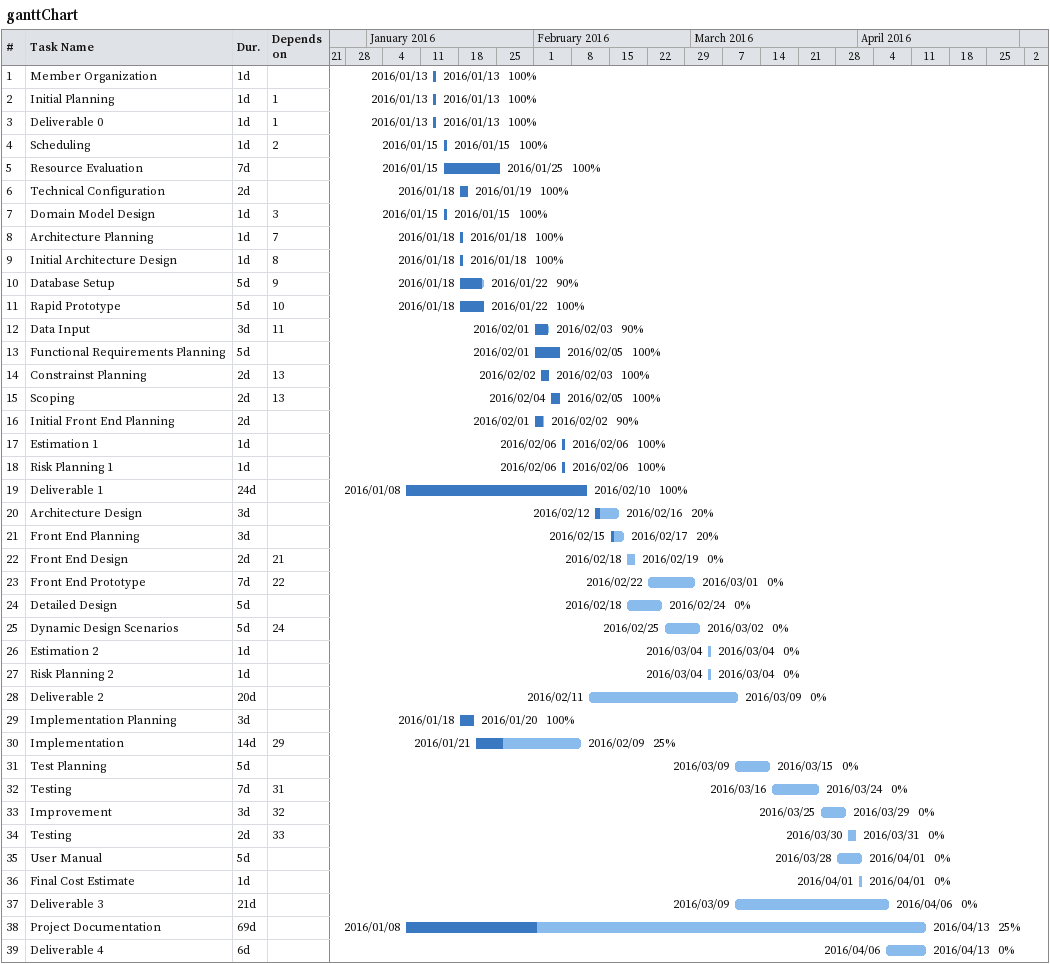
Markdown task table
ganttChart

| ID | Task | Duration | Start | Finish | Predecessors | % complete |
|---|---|---|---|---|---|---|
| 1 | Member Organization | 1d | 2016-01-13 | 2016-01-13 |  | 100 |
| 2 | Initial Planning | 1d | 2016-01-13 | 2016-01-13 | 1 | 100 |
| 3 | Deliverable 0 | 1d | 2016-01-13 | 2016-01-13 | 1 | 100 |
| 4 | Scheduling | 1d | 2016-01-15 | 2016-01-15 | 2 | 100 |
| 5 | Resource Evaluation | 7d | 2016-01-15 | 2016-01-25 |  | 100 |
| 6 | Technical Configuration | 2d | 2016-01-18 | 2016-01-19 |  | 100 |
| 7 | Domain Model Design | 1d | 2016-01-15 | 2016-01-15 | 3 | 100 |
| 8 | Architecture Planning | 1d | 2016-01-18 | 2016-01-18 | 7 | 100 |
| 9 | Initial Architecture Design | 1d | 2016-01-18 | 2016-01-18 | 8 | 100 |
| 10 | Database Setup | 5d | 2016-01-18 | 2016-01-22 | 9 | 90 |
| 11 | Rapid Prototype | 5d | 2016-01-18 | 2016-01-22 | 10 | 100 |
| 12 | Data Input | 3d | 2016-02-01 | 2016-02-03 | 11 | 90 |
| 13 | Functional Requirements Planning | 5d | 2016-02-01 | 2016-02-05 |  | 100 |
| 14 | Constrainst Planning | 2d | 2016-02-02 | 2016-02-03 | 13 | 100 |
| 15 | Scoping | 2d | 2016-02-04 | 2016-02-05 | 13 | 100 |
| 16 | Initial Front End Planning | 2d | 2016-02-01 | 2016-02-02 |  | 90 |
| 17 | Estimation 1 | 1d | 2016-02-06 | 2016-02-06 |  | 100 |
| 18 | Risk Planning 1 | 1d | 2016-02-06 | 2016-02-06 |  | 100 |
| 19 | Deliverable 1 | 24d | 2016-01-08 | 2016-02-10 |  | 100 |
| 20 | Architecture Design | 3d | 2016-02-12 | 2016-02-16 |  | 20 |
| 21 | Front End Planning | 3d | 2016-02-15 | 2016-02-17 |  | 20 |
| 22 | Front End Design | 2d | 2016-02-18 | 2016-02-19 | 21 | 0 |
| 23 | Front End Prototype | 7d | 2016-02-22 | 2016-03-01 | 22 | 0 |
| 24 | Detailed Design | 5d | 2016-02-18 | 2016-02-24 |  | 0 |
| 25 | Dynamic Design Scenarios | 5d | 2016-02-25 | 2016-03-02 | 24 | 0 |
| 26 | Estimation 2 | 1d | 2016-03-04 | 2016-03-04 |  | 0 |
| 27 | Risk Planning 2 | 1d | 2016-03-04 | 2016-03-04 |  | 0 |
| 28 | Deliverable 2 | 20d | 2016-02-11 | 2016-03-09 |  | 0 |
| 29 | Implementation Planning | 3d | 2016-01-18 | 2016-01-20 |  | 100 |
| 30 | Implementation | 14d | 2016-01-21 | 2016-02-09 | 29 | 25 |
| 31 | Test Planning | 5d | 2016-03-09 | 2016-03-15 |  | 0 |
| 32 | Testing | 7d | 2016-03-16 | 2016-03-24 | 31 | 0 |
| 33 | Improvement | 3d | 2016-03-25 | 2016-03-29 | 32 | 0 |
| 34 | Testing | 2d | 2016-03-30 | 2016-03-31 | 33 | 0 |
| 35 | User Manual | 5d | 2016-03-28 | 2016-04-01 |  | 0 |
| 36 | Final Cost Estimate | 1d | 2016-04-01 | 2016-04-01 |  | 0 |
| 37 | Deliverable 3 | 21d | 2016-03-09 | 2016-04-06 |  | 0 |
| 38 | Project Documentation | 69d | 2016-01-08 | 2016-04-13 |  | 25 |
| 39 | Deliverable 4 | 6d | 2016-04-06 | 2016-04-13 |  | 0 |
